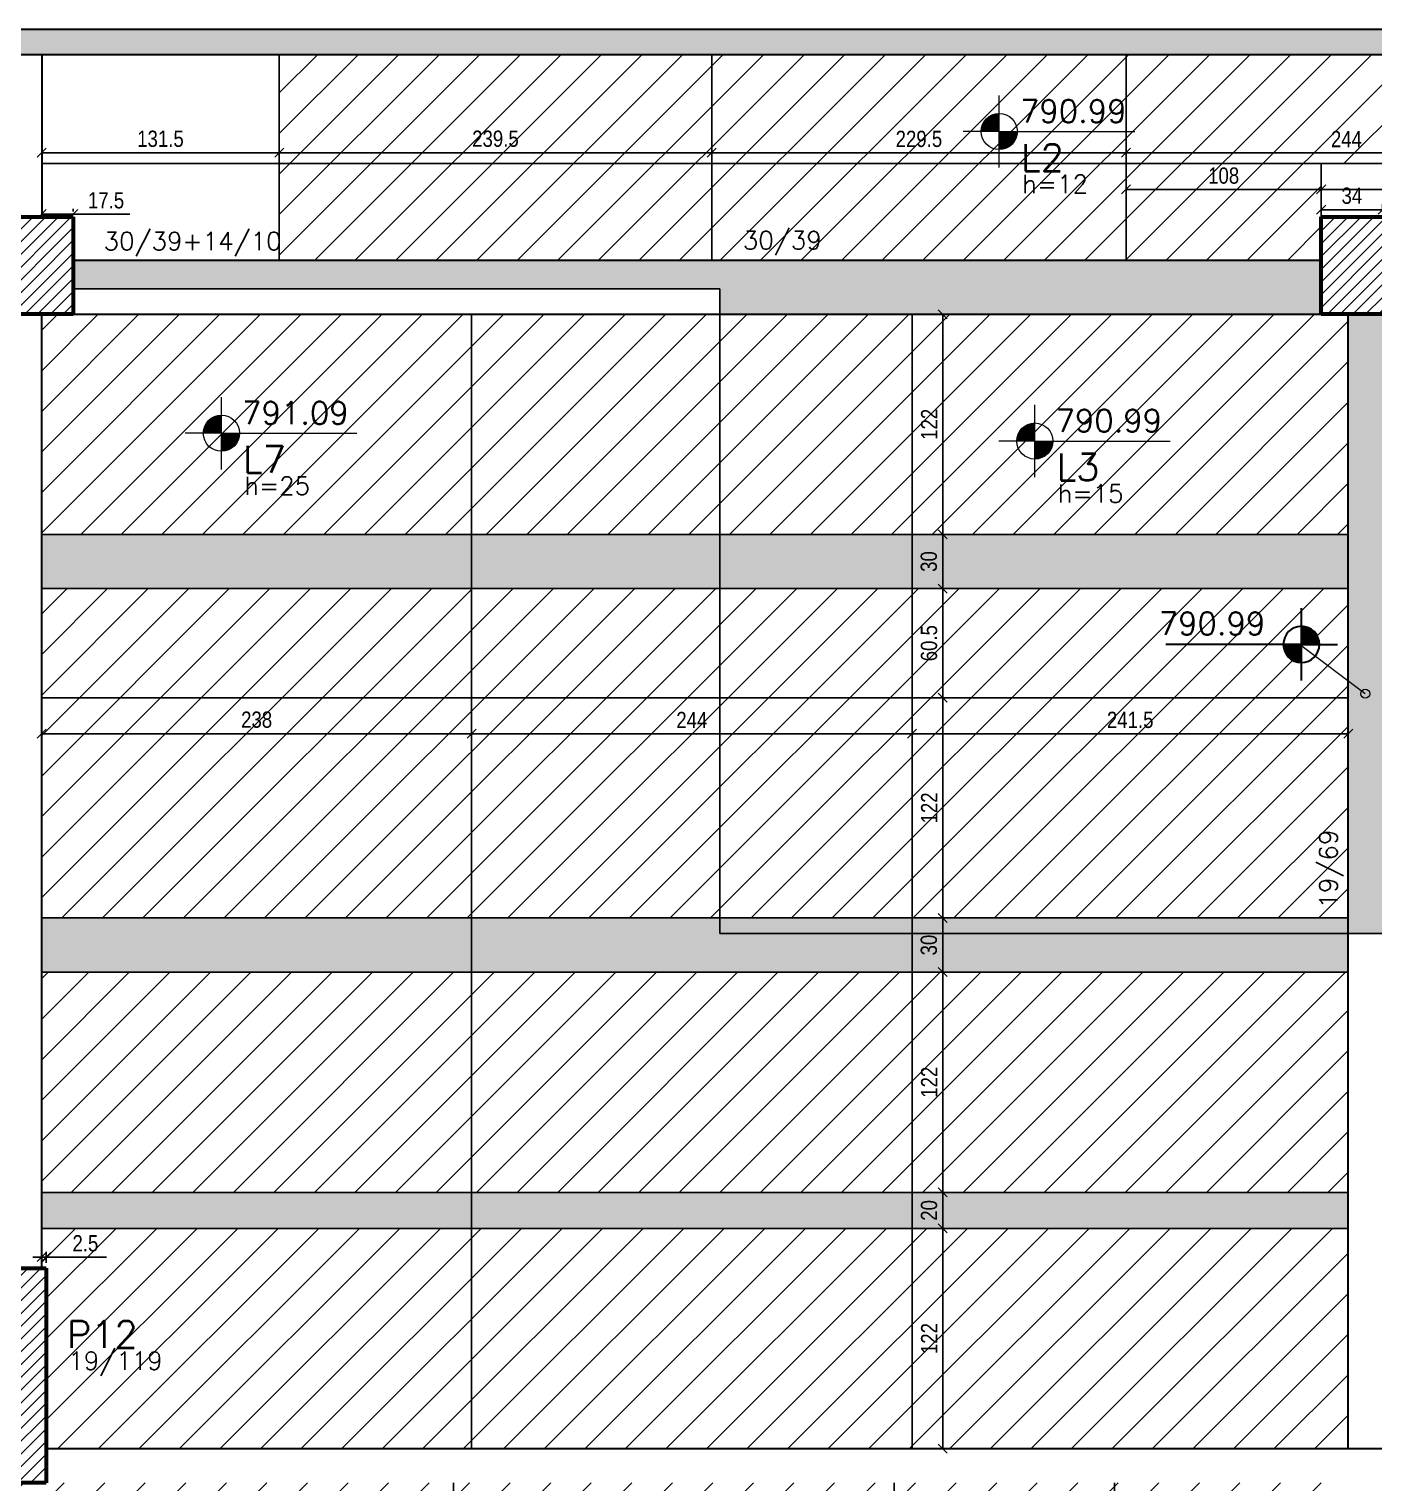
# Model space of a CAD drawing. Extents: x 8513 to 14085, y 7177 to 10799.
# Drawn here: x 11447 to 12192, y 9225 to 10031 of the extents above; entities that cross this region are included whole.
import ezdxf

# ---------------------------------------------------------------- set-up
doc = ezdxf.new("R2010")
doc.units = 0
for name, color, linetype in [('COTA', 241, 'Continuous'), ('Painéis', 200, 'Continuous'), ('Vázio', 240, 'Continuous')]:
    doc.layers.add(name, color=color, linetype=linetype)
for name, color, linetype, lineweight in [('EST-LAJE-TEXT', 7, 'Continuous', 9), ('EST-PILAR', 7, 'Continuous', 9), ('EST-PILAR-CUT', 7, 'Continuous', 60), ('EST-PILAR-TEXT', 7, 'Continuous', 9), ('EST-SIMB-Spot Elevations', 7, 'Continuous', 9), ('EST-VIGA', 7, 'Continuous', 30), ('EST-VIGA-TEXT', 7, 'Continuous', 9), ('Hachura', 253, 'Continuous', 9), ('REAPROVEITAMENTO', 7, 'Continuous', 9)]:
    doc.layers.add(name, color=color, linetype=linetype, lineweight=lineweight)
doc.styles.add('COTA TECNICA-50', font='techl___.ttf', dxfattribs={"height": 9})
doc.styles.add('RomanS_IV50', font='romans_IV50.ttf', dxfattribs={"height": 11.25})
doc.styles.add('RomanS_IV50_B', font='', dxfattribs={"height": 18.75})
doc.styles.add('RomanS_IV50_B_1', font='', dxfattribs={"height": 22.5})
doc.styles.get('RomanS_IV50_B').set_extended_font_data('RomanS_IV50', bold=True)
doc.styles.get('RomanS_IV50_B_1').set_extended_font_data('RomanS_IV50', bold=True)
doc.dimstyles.new('PAINEL', dxfattribs={"dimtxt": 9, "dimasz": 5, "dimexe": 3, "dimexo": 3, "dimgap": 3, "dimtad": 1, "dimdec": 1, "dimzin": 12, "dimdsep": 46, "dimtxsty": 'COTA TECNICA-50', "dimblk": 'OBLIQUE', "dimcen": 0, "dimclrd": 4, "dimclre": 4, "dimclrt": 1, "dimadec": 1, "dimazin": 3, "dimtfac": 1, "dimtdec": 1, "dimtmove": 0, "dimatfit": 3, "dimldrblk": 'OBLIQUE', "dimfxl": 1, "dimtolj": 1, "dimtzin": 12, "dimarcsym": 0})
pattern_1 = [(45, (9955.3147, 9146.5247), (-3.535534, 3.535534), [])]
pattern_2 = [(45, (-149.161, 3311.55), (-11.22532, 11.22532), [])]

# ---------------------------------------------------------------- blocks, each defined once
blk = doc.blocks.new('FA_Floor_TAG_SURVEY_R01 - NIV_TIT_H_TXT1__TXT2-2303193-6º PAVIMENTO')
at = {"layer": 'EST-LAJE-TEXT'}
h = blk.add_hatch(color=256, dxfattribs=at)
edge = h.paths.add_edge_path(flags=0)
edge.add_line((-0.28, 0.405), (-0.48, 0.405))
edge.add_arc((-0.28, 0.405), 0.2, 90, 180, ccw=False)
edge.add_line((-0.28, 0.605), (-0.28, 0.405))
h = blk.add_hatch(color=256, dxfattribs=at)
edge = h.paths.add_edge_path(flags=0)
edge.add_line((-0.28, 0.405), (-0.08, 0.405))
edge.add_arc((-0.28, 0.405), 0.2, -90, 0, ccw=False)
edge.add_line((-0.28, 0.205), (-0.28, 0.405))
for p, q in [((-0.28, 0.005), (-0.28, 0.805)), ((-0.28, 0.405), (-0.68, 0.405)), ((-0.28, 0.405), (1.22, 0.405))]:
    blk.add_line(p, q, dxfattribs=at)
blk.add_circle((-0.28, 0.405), 0.2, dxfattribs=at)
blk = doc.blocks.new('Spot Elevations - Nivel_Planta-2363176-6º PAVIMENTO')
at = {"layer": 'EST-SIMB-Spot Elevations'}
h = blk.add_hatch(color=256, dxfattribs=at)
edge = h.paths.add_edge_path(flags=0)
edge.add_line((0, 0), (-0.2, 0))
edge.add_arc((0, 0), 0.2, 90, 180, ccw=False)
edge.add_line((0, 0.2), (0, 0))
h = blk.add_hatch(color=256, dxfattribs=at)
edge = h.paths.add_edge_path(flags=0)
edge.add_line((0, 0), (0.2, 0))
edge.add_arc((0, 0), 0.2, 270, 360, ccw=False)
edge.add_line((0, -0.2), (0, 0))
at = {"layer": 'EST-SIMB-Spot Elevations', "lineweight": 30}
for p, q in [((0, -0.4), (0, 0.4)), ((0, 0), (-0.4, 0)), ((0, 0), (1.5, 0))]:
    blk.add_line(p, q, dxfattribs=at)
at = {"layer": 'EST-SIMB-Spot Elevations'}
for p, q in [((0, -0.2), (0, 0.2)), ((0, -0.15), (0, 0.15))]:
    blk.add_line(p, q, dxfattribs=at)
at = {"layer": 'EST-SIMB-Spot Elevations', "lineweight": 30}
blk.add_circle((0, 0), 0.2, dxfattribs=at)
blk = doc.blocks.new('_Oblique')
at = {"color": 0, "linetype": 'ByBlock', "lineweight": -2}
blk.add_line((-0.5, -0.5), (0.5, 0.5), dxfattribs=at)
blk = doc.blocks.new('*D245')
at = {"layer": 'COTA', "color": 4, "lineweight": -2, "transparency": 16777216}
for p, q in [((11454.31, 9347.02), (11454.31, 9353.15)), ((11456.81, 9347.02), (11456.81, 9353.15)), ((11454.31, 9350.15), (11449.31, 9350.15)), ((11454.31, 9350.15), (11456.81, 9350.15)), ((11456.81, 9350.15), (11490.17, 9350.15))]:
    blk.add_line(p, q, dxfattribs=at)
at = {"layer": 'Defpoints', "color": 0, "transparency": 16777216}
for p in [(11454.31, 9344.02), (11456.81, 9350.15), (11456.81, 9344.02)]:
    blk.add_point(p, dxfattribs=at)
at = {"layer": 'COTA', "color": 4, "lineweight": -2, "transparency": 16777216, "xscale": 5, "yscale": 5, "zscale": 5}
blk.add_blockref('_Oblique', (11454.31, 9350.15), dxfattribs=at)
at = {"layer": 'COTA', "color": 4, "lineweight": -2, "transparency": 16777216, "xscale": 5, "yscale": 5, "zscale": 5, "rotation": 180}
blk.add_blockref('_Oblique', (11456.81, 9350.15), dxfattribs=at)
at = {"layer": 'COTA', "color": 1, "transparency": 16777216, "insert": (11478.49, 9357.75), "char_height": 9, "attachment_point": 5, "style": 'COTA TECNICA-50'}
blk.add_mtext('\\A1;2.5', dxfattribs=at)
blk = doc.blocks.new('*D277')
at = {"layer": 'COTA', "color": 4, "lineweight": -2, "transparency": 16777216}
for p, q in [((11936.31, 9657.02), (11936.31, 9637.14)), ((12177.81, 9657.02), (12177.81, 9637.14)), ((12177.81, 9640.14), (11936.31, 9640.14))]:
    blk.add_line(p, q, dxfattribs=at)
at = {"layer": 'Defpoints', "color": 0, "transparency": 16777216}
for p in [(11936.31, 9660.02), (12177.81, 9660.02), (11936.31, 9640.14)]:
    blk.add_point(p, dxfattribs=at)
at = {"layer": 'COTA', "color": 4, "lineweight": -2, "transparency": 16777216, "xscale": 5, "yscale": 5, "zscale": 5, "rotation": 180}
blk.add_blockref('_Oblique', (11936.31, 9640.14), dxfattribs=at)
at = {"layer": 'COTA', "color": 4, "lineweight": -2, "transparency": 16777216, "xscale": 5, "yscale": 5, "zscale": 5}
blk.add_blockref('_Oblique', (12177.81, 9640.14), dxfattribs=at)
at = {"layer": 'COTA', "color": 1, "transparency": 16777216, "insert": (12057.06, 9647.74), "char_height": 9, "attachment_point": 5, "style": 'COTA TECNICA-50'}
blk.add_mtext('\\A1;241.5', dxfattribs=at)
blk = doc.blocks.new('*D278')
at = {"layer": 'COTA', "color": 4, "lineweight": -2, "transparency": 16777216}
for p, q in [((11692.31, 9657.02), (11692.31, 9637.14)), ((11936.31, 9657.02), (11936.31, 9637.14)), ((11936.31, 9640.14), (11692.31, 9640.14))]:
    blk.add_line(p, q, dxfattribs=at)
at = {"layer": 'Defpoints', "color": 0, "transparency": 16777216}
for p in [(11692.31, 9660.02), (11936.31, 9660.02), (11692.31, 9640.14)]:
    blk.add_point(p, dxfattribs=at)
at = {"layer": 'COTA', "color": 4, "lineweight": -2, "transparency": 16777216, "xscale": 5, "yscale": 5, "zscale": 5, "rotation": 180}
blk.add_blockref('_Oblique', (11692.31, 9640.14), dxfattribs=at)
at = {"layer": 'COTA', "color": 4, "lineweight": -2, "transparency": 16777216, "xscale": 5, "yscale": 5, "zscale": 5}
blk.add_blockref('_Oblique', (11936.31, 9640.14), dxfattribs=at)
at = {"layer": 'COTA', "color": 1, "transparency": 16777216, "insert": (11814.31, 9647.71), "char_height": 9, "attachment_point": 5, "style": 'COTA TECNICA-50'}
blk.add_mtext('\\A1;244', dxfattribs=at)
blk = doc.blocks.new('*D279')
at = {"layer": 'COTA', "color": 4, "lineweight": -2, "transparency": 16777216}
for p, q in [((11454.31, 9657.02), (11454.31, 9637.14)), ((11692.31, 9657.02), (11692.31, 9637.14)), ((11692.31, 9640.14), (11454.31, 9640.14))]:
    blk.add_line(p, q, dxfattribs=at)
at = {"layer": 'Defpoints', "color": 0, "transparency": 16777216}
for p in [(11454.31, 9660.02), (11692.31, 9660.02), (11454.31, 9640.14)]:
    blk.add_point(p, dxfattribs=at)
at = {"layer": 'COTA', "color": 4, "lineweight": -2, "transparency": 16777216, "xscale": 5, "yscale": 5, "zscale": 5, "rotation": 180}
blk.add_blockref('_Oblique', (11454.31, 9640.14), dxfattribs=at)
at = {"layer": 'COTA', "color": 4, "lineweight": -2, "transparency": 16777216, "xscale": 5, "yscale": 5, "zscale": 5}
blk.add_blockref('_Oblique', (11692.31, 9640.14), dxfattribs=at)
at = {"layer": 'COTA', "color": 1, "transparency": 16777216, "insert": (11573.31, 9647.86), "char_height": 9, "attachment_point": 5, "style": 'COTA TECNICA-50'}
blk.add_mtext('\\A1;238', dxfattribs=at)
blk = doc.blocks.new('*D246')
at = {"layer": 'COTA', "color": 4, "lineweight": -2, "transparency": 16777216}
for p, q in [((11939.31, 9366.02), (11956.28, 9366.02)), ((11953.28, 9244.02), (11953.28, 9366.02)), ((11939.31, 9244.02), (11956.28, 9244.02))]:
    blk.add_line(p, q, dxfattribs=at)
at = {"layer": 'Defpoints', "color": 0, "transparency": 16777216}
for p in [(11936.31, 9366.02), (11953.28, 9366.02), (11936.31, 9244.02)]:
    blk.add_point(p, dxfattribs=at)
at = {"layer": 'COTA', "color": 4, "lineweight": -2, "transparency": 16777216, "xscale": 5, "yscale": 5, "zscale": 5}
for p, rotation in [((11953.28, 9366.02), 90), ((11953.28, 9244.02), 270)]:
    blk.add_blockref('_Oblique', p, dxfattribs=dict(at, rotation=rotation))
at = {"layer": 'COTA', "color": 1, "transparency": 16777216, "insert": (11945.73, 9305.02), "char_height": 9, "attachment_point": 5, "rotation": 90, "style": 'COTA TECNICA-50'}
blk.add_mtext('\\A1;122', dxfattribs=at)
blk = doc.blocks.new('*D247')
at = {"layer": 'COTA', "color": 4, "lineweight": -2, "transparency": 16777216}
for p, q in [((11939.31, 9386.02), (11956.28, 9386.02)), ((11953.28, 9366.02), (11953.28, 9386.02)), ((11939.31, 9366.02), (11956.28, 9366.02))]:
    blk.add_line(p, q, dxfattribs=at)
at = {"layer": 'Defpoints', "color": 0, "transparency": 16777216}
for p in [(11936.31, 9386.02), (11953.28, 9386.02), (11936.31, 9366.02)]:
    blk.add_point(p, dxfattribs=at)
at = {"layer": 'COTA', "color": 4, "lineweight": -2, "transparency": 16777216, "xscale": 5, "yscale": 5, "zscale": 5}
for p, rotation in [((11953.28, 9386.02), 90), ((11953.28, 9366.02), 270)]:
    blk.add_blockref('_Oblique', p, dxfattribs=dict(at, rotation=rotation))
at = {"layer": 'COTA', "color": 1, "transparency": 16777216, "insert": (11945.69, 9376.02), "char_height": 9, "attachment_point": 5, "rotation": 90, "style": 'COTA TECNICA-50'}
blk.add_mtext('\\A1;20', dxfattribs=at)
blk = doc.blocks.new('*D248')
at = {"layer": 'COTA', "color": 4, "lineweight": -2, "transparency": 16777216}
for p, q in [((11939.31, 9508.02), (11956.28, 9508.02)), ((11953.28, 9386.02), (11953.28, 9508.02)), ((11939.31, 9386.02), (11956.28, 9386.02))]:
    blk.add_line(p, q, dxfattribs=at)
at = {"layer": 'Defpoints', "color": 0, "transparency": 16777216}
for p in [(11936.31, 9508.02), (11953.28, 9508.02), (11936.31, 9386.02)]:
    blk.add_point(p, dxfattribs=at)
at = {"layer": 'COTA', "color": 4, "lineweight": -2, "transparency": 16777216, "xscale": 5, "yscale": 5, "zscale": 5}
for p, rotation in [((11953.28, 9508.02), 90), ((11953.28, 9386.02), 270)]:
    blk.add_blockref('_Oblique', p, dxfattribs=dict(at, rotation=rotation))
at = {"layer": 'COTA', "color": 1, "transparency": 16777216, "insert": (11945.73, 9447.02), "char_height": 9, "attachment_point": 5, "rotation": 90, "style": 'COTA TECNICA-50'}
blk.add_mtext('\\A1;122', dxfattribs=at)
blk = doc.blocks.new('*D249')
at = {"layer": 'COTA', "color": 4, "lineweight": -2, "transparency": 16777216}
for p, q in [((11939.31, 9538.02), (11956.28, 9538.02)), ((11953.28, 9508.02), (11953.28, 9538.02)), ((11939.31, 9508.02), (11956.28, 9508.02))]:
    blk.add_line(p, q, dxfattribs=at)
at = {"layer": 'Defpoints', "color": 0, "transparency": 16777216}
for p in [(11936.31, 9538.02), (11953.28, 9538.02), (11936.31, 9508.02)]:
    blk.add_point(p, dxfattribs=at)
at = {"layer": 'COTA', "color": 4, "lineweight": -2, "transparency": 16777216, "xscale": 5, "yscale": 5, "zscale": 5}
for p, rotation in [((11953.28, 9538.02), 90), ((11953.28, 9508.02), 270)]:
    blk.add_blockref('_Oblique', p, dxfattribs=dict(at, rotation=rotation))
at = {"layer": 'COTA', "color": 1, "transparency": 16777216, "insert": (11945.59, 9523.02), "char_height": 9, "attachment_point": 5, "rotation": 90, "style": 'COTA TECNICA-50'}
blk.add_mtext('\\A1;30', dxfattribs=at)
blk = doc.blocks.new('*D250')
at = {"layer": 'COTA', "color": 4, "lineweight": -2, "transparency": 16777216}
for p, q in [((11941.28, 9660.02), (11956.28, 9660.02)), ((11953.28, 9538.02), (11953.28, 9660.02)), ((11939.31, 9538.02), (11956.28, 9538.02))]:
    blk.add_line(p, q, dxfattribs=at)
at = {"layer": 'Defpoints', "color": 0, "transparency": 16777216}
for p in [(11938.28, 9660.02), (11953.28, 9660.02), (11936.31, 9538.02)]:
    blk.add_point(p, dxfattribs=at)
at = {"layer": 'COTA', "color": 4, "lineweight": -2, "transparency": 16777216, "xscale": 5, "yscale": 5, "zscale": 5}
for p, rotation in [((11953.28, 9660.02), 90), ((11953.28, 9538.02), 270)]:
    blk.add_blockref('_Oblique', p, dxfattribs=dict(at, rotation=rotation))
at = {"layer": 'COTA', "color": 1, "transparency": 16777216, "insert": (11945.73, 9599.02), "char_height": 9, "attachment_point": 5, "rotation": 90, "style": 'COTA TECNICA-50'}
blk.add_mtext('\\A1;122', dxfattribs=at)
blk = doc.blocks.new('*D251')
at = {"layer": 'COTA', "color": 4, "lineweight": -2, "transparency": 16777216}
for p, q in [((11953.28, 9660.02), (11953.28, 9720.52)), ((11941.28, 9660.02), (11956.28, 9660.02))]:
    blk.add_line(p, q, dxfattribs=at)
at = {"layer": 'Defpoints', "color": 0, "transparency": 16777216}
for p in [(11953.28, 9720.52), (11953.28, 9720.52), (11938.28, 9660.02)]:
    blk.add_point(p, dxfattribs=at)
at = {"layer": 'COTA', "color": 4, "lineweight": -2, "transparency": 16777216, "xscale": 5, "yscale": 5, "zscale": 5}
for p, rotation in [((11953.28, 9720.52), 90), ((11953.28, 9660.02), 270)]:
    blk.add_blockref('_Oblique', p, dxfattribs=dict(at, rotation=rotation))
at = {"layer": 'COTA', "color": 1, "transparency": 16777216, "insert": (11945.68, 9690.27), "char_height": 9, "attachment_point": 5, "rotation": 90, "style": 'COTA TECNICA-50'}
blk.add_mtext('\\A1;60.5', dxfattribs=at)
blk = doc.blocks.new('*D252')
at = {"layer": 'COTA', "color": 4, "lineweight": -2, "transparency": 16777216}
blk.add_line((11953.28, 9720.52), (11953.28, 9750.52), dxfattribs=at)
at = {"layer": 'Defpoints', "color": 0, "transparency": 16777216}
for p in [(11953.28, 9750.52), (11953.28, 9750.52), (11953.28, 9720.52)]:
    blk.add_point(p, dxfattribs=at)
at = {"layer": 'COTA', "color": 4, "lineweight": -2, "transparency": 16777216, "xscale": 5, "yscale": 5, "zscale": 5}
for p, rotation in [((11953.28, 9750.52), 90), ((11953.28, 9720.52), 270)]:
    blk.add_blockref('_Oblique', p, dxfattribs=dict(at, rotation=rotation))
at = {"layer": 'COTA', "color": 1, "transparency": 16777216, "insert": (11945.59, 9735.52), "char_height": 9, "attachment_point": 5, "rotation": 90, "style": 'COTA TECNICA-50'}
blk.add_mtext('\\A1;30', dxfattribs=at)
blk = doc.blocks.new('*D253')
at = {"layer": 'COTA', "color": 4, "lineweight": -2, "transparency": 16777216}
blk.add_line((11953.28, 9750.52), (11953.28, 9872.52), dxfattribs=at)
at = {"layer": 'Defpoints', "color": 0, "transparency": 16777216}
for p in [(11953.28, 9872.52), (11953.28, 9872.52), (11953.28, 9750.52)]:
    blk.add_point(p, dxfattribs=at)
at = {"layer": 'COTA', "color": 4, "lineweight": -2, "transparency": 16777216, "xscale": 5, "yscale": 5, "zscale": 5}
for p, rotation in [((11953.28, 9872.52), 90), ((11953.28, 9750.52), 270)]:
    blk.add_blockref('_Oblique', p, dxfattribs=dict(at, rotation=rotation))
at = {"layer": 'COTA', "color": 1, "transparency": 16777216, "insert": (11945.73, 9811.52), "char_height": 9, "attachment_point": 5, "rotation": 90, "style": 'COTA TECNICA-50'}
blk.add_mtext('\\A1;122', dxfattribs=at)
blk = doc.blocks.new('*D441')
at = {"layer": 'COTA', "color": 4, "lineweight": -2, "transparency": 16777216}
for p, q in [((11454.31, 9927.98), (11471.81, 9927.98)), ((11471.81, 9929.52), (11471.81, 9930.98)), ((11471.81, 9927.98), (11503.05, 9927.98))]:
    blk.add_line(p, q, dxfattribs=at)
at = {"layer": 'Defpoints', "color": 0, "transparency": 16777216}
for p in [(11454.31, 9927.98), (11471.81, 9927.98), (11471.81, 9926.52)]:
    blk.add_point(p, dxfattribs=at)
at = {"layer": 'COTA', "color": 4, "lineweight": -2, "transparency": 16777216, "xscale": 5, "yscale": 5, "zscale": 5, "rotation": 180}
blk.add_blockref('_Oblique', (11454.31, 9927.98), dxfattribs=at)
at = {"layer": 'COTA', "color": 4, "lineweight": -2, "transparency": 16777216, "xscale": 5, "yscale": 5, "zscale": 5}
blk.add_blockref('_Oblique', (11471.81, 9927.98), dxfattribs=at)
at = {"layer": 'COTA', "color": 1, "transparency": 16777216, "insert": (11489.93, 9935.58), "char_height": 9, "attachment_point": 5, "style": 'COTA TECNICA-50'}
blk.add_mtext('\\A1;17.5', dxfattribs=at)
blk = doc.blocks.new('*D442')
at = {"layer": 'COTA', "color": 4, "lineweight": -2, "transparency": 16777216}
for p, q in [((11454.31, 9959.02), (11454.31, 9965)), ((11585.81, 9959.02), (11585.81, 9965)), ((11454.31, 9962), (11585.81, 9962))]:
    blk.add_line(p, q, dxfattribs=at)
at = {"layer": 'Defpoints', "color": 0, "transparency": 16777216}
for p in [(11454.31, 9956.02), (11585.81, 9962), (11585.81, 9956.02)]:
    blk.add_point(p, dxfattribs=at)
at = {"layer": 'COTA', "color": 4, "lineweight": -2, "transparency": 16777216, "xscale": 5, "yscale": 5, "zscale": 5, "rotation": 180}
blk.add_blockref('_Oblique', (11454.31, 9962), dxfattribs=at)
at = {"layer": 'COTA', "color": 4, "lineweight": -2, "transparency": 16777216, "xscale": 5, "yscale": 5, "zscale": 5}
blk.add_blockref('_Oblique', (11585.81, 9962), dxfattribs=at)
at = {"layer": 'COTA', "color": 1, "transparency": 16777216, "insert": (11520.06, 9969.7), "char_height": 9, "attachment_point": 5, "style": 'COTA TECNICA-50'}
blk.add_mtext('\\A1;131.5', dxfattribs=at)
blk = doc.blocks.new('*D443')
at = {"layer": 'COTA', "color": 4, "lineweight": -2, "transparency": 16777216}
for p, q in [((11585.81, 9959.02), (11585.81, 9965)), ((11825.31, 9959.02), (11825.31, 9965)), ((11585.81, 9962), (11825.31, 9962))]:
    blk.add_line(p, q, dxfattribs=at)
at = {"layer": 'Defpoints', "color": 0, "transparency": 16777216}
for p in [(11585.81, 9956.02), (11825.31, 9962), (11825.31, 9956.02)]:
    blk.add_point(p, dxfattribs=at)
at = {"layer": 'COTA', "color": 4, "lineweight": -2, "transparency": 16777216, "xscale": 5, "yscale": 5, "zscale": 5, "rotation": 180}
blk.add_blockref('_Oblique', (11585.81, 9962), dxfattribs=at)
at = {"layer": 'COTA', "color": 4, "lineweight": -2, "transparency": 16777216, "xscale": 5, "yscale": 5, "zscale": 5}
blk.add_blockref('_Oblique', (11825.31, 9962), dxfattribs=at)
at = {"layer": 'COTA', "color": 1, "transparency": 16777216, "insert": (11705.56, 9969.72), "char_height": 9, "attachment_point": 5, "style": 'COTA TECNICA-50'}
blk.add_mtext('\\A1;239.5', dxfattribs=at)
blk = doc.blocks.new('*D444')
at = {"layer": 'COTA', "color": 4, "lineweight": -2, "transparency": 16777216}
for p, q in [((11825.31, 9959.02), (11825.31, 9965)), ((12054.81, 9959.02), (12054.81, 9965)), ((11825.31, 9962), (12054.81, 9962))]:
    blk.add_line(p, q, dxfattribs=at)
at = {"layer": 'Defpoints', "color": 0, "transparency": 16777216}
for p in [(11825.31, 9956.02), (12054.81, 9962), (12054.81, 9956.02)]:
    blk.add_point(p, dxfattribs=at)
at = {"layer": 'COTA', "color": 4, "lineweight": -2, "transparency": 16777216, "xscale": 5, "yscale": 5, "zscale": 5, "rotation": 180}
blk.add_blockref('_Oblique', (11825.31, 9962), dxfattribs=at)
at = {"layer": 'COTA', "color": 4, "lineweight": -2, "transparency": 16777216, "xscale": 5, "yscale": 5, "zscale": 5}
blk.add_blockref('_Oblique', (12054.81, 9962), dxfattribs=at)
at = {"layer": 'COTA', "color": 1, "transparency": 16777216, "insert": (11940.06, 9969.63), "char_height": 9, "attachment_point": 5, "style": 'COTA TECNICA-50'}
blk.add_mtext('\\A1;229.5', dxfattribs=at)
blk = doc.blocks.new('*D446')
at = {"layer": 'COTA', "color": 4, "lineweight": -2, "transparency": 16777216}
for p, q in [((12054.81, 9959.02), (12054.81, 9965)), ((12298.81, 9959.02), (12298.81, 9965)), ((12298.81, 9962), (12054.81, 9962))]:
    blk.add_line(p, q, dxfattribs=at)
at = {"layer": 'Defpoints', "color": 0, "transparency": 16777216}
for p in [(12054.81, 9962), (12054.81, 9956.02), (12298.81, 9956.02)]:
    blk.add_point(p, dxfattribs=at)
at = {"layer": 'COTA', "color": 4, "lineweight": -2, "transparency": 16777216, "xscale": 5, "yscale": 5, "zscale": 5, "rotation": 180}
blk.add_blockref('_Oblique', (12054.81, 9962), dxfattribs=at)
at = {"layer": 'COTA', "color": 4, "lineweight": -2, "transparency": 16777216, "xscale": 5, "yscale": 5, "zscale": 5}
blk.add_blockref('_Oblique', (12298.81, 9962), dxfattribs=at)
at = {"layer": 'COTA', "color": 1, "transparency": 16777216, "insert": (12176.81, 9969.57), "char_height": 9, "attachment_point": 5, "style": 'COTA TECNICA-50'}
blk.add_mtext('\\A1;244', dxfattribs=at)
blk = doc.blocks.new('*D448')
at = {"layer": 'COTA', "color": 4, "lineweight": -2, "transparency": 16777216}
for p, q in [((12162.81, 9929.52), (12162.81, 9933.44)), ((12196.81, 9929.52), (12196.81, 9933.44)), ((12196.81, 9930.44), (12162.81, 9930.44))]:
    blk.add_line(p, q, dxfattribs=at)
at = {"layer": 'Defpoints', "color": 0, "transparency": 16777216}
for p in [(12162.81, 9930.44), (12162.81, 9926.52), (12196.81, 9926.52)]:
    blk.add_point(p, dxfattribs=at)
at = {"layer": 'COTA', "color": 4, "lineweight": -2, "transparency": 16777216, "xscale": 5, "yscale": 5, "zscale": 5, "rotation": 180}
blk.add_blockref('_Oblique', (12162.81, 9930.44), dxfattribs=at)
at = {"layer": 'COTA', "color": 4, "lineweight": -2, "transparency": 16777216, "xscale": 5, "yscale": 5, "zscale": 5}
blk.add_blockref('_Oblique', (12196.81, 9930.44), dxfattribs=at)
at = {"layer": 'COTA', "color": 1, "transparency": 16777216, "insert": (12179.81, 9938.14), "char_height": 9, "attachment_point": 5, "style": 'COTA TECNICA-50'}
blk.add_mtext('\\A1;34', dxfattribs=at)
blk = doc.blocks.new('*D450')
at = {"layer": 'COTA', "color": 4, "lineweight": -2, "transparency": 16777216}
for p, q in [((12054.81, 9953.02), (12054.81, 9938.69)), ((12162.81, 9953.02), (12162.81, 9938.69)), ((12054.81, 9941.69), (12162.81, 9941.69))]:
    blk.add_line(p, q, dxfattribs=at)
at = {"layer": 'Defpoints', "color": 0, "transparency": 16777216}
for p in [(12054.81, 9956.02), (12162.81, 9956.02), (12162.81, 9941.69)]:
    blk.add_point(p, dxfattribs=at)
at = {"layer": 'COTA', "color": 4, "lineweight": -2, "transparency": 16777216, "xscale": 5, "yscale": 5, "zscale": 5, "rotation": 180}
blk.add_blockref('_Oblique', (12054.81, 9941.69), dxfattribs=at)
at = {"layer": 'COTA', "color": 4, "lineweight": -2, "transparency": 16777216, "xscale": 5, "yscale": 5, "zscale": 5}
blk.add_blockref('_Oblique', (12162.81, 9941.69), dxfattribs=at)
at = {"layer": 'COTA', "color": 1, "transparency": 16777216, "insert": (12108.81, 9949.3), "char_height": 9, "attachment_point": 5, "style": 'COTA TECNICA-50'}
blk.add_mtext('\\A1;108', dxfattribs=at)
blk = doc.blocks.new('*D451')
at = {"layer": 'COTA', "color": 4, "lineweight": -2, "transparency": 16777216}
for p, q in [((12162.81, 9953.02), (12162.81, 9938.69)), ((12162.81, 9941.69), (12298.81, 9941.69))]:
    blk.add_line(p, q, dxfattribs=at)
at = {"layer": 'Defpoints', "color": 0, "transparency": 16777216}
for p in [(12162.81, 9956.02), (12298.81, 9941.69), (12298.81, 9941.69)]:
    blk.add_point(p, dxfattribs=at)
at = {"layer": 'COTA', "color": 4, "lineweight": -2, "transparency": 16777216, "xscale": 5, "yscale": 5, "zscale": 5, "rotation": 180}
blk.add_blockref('_Oblique', (12162.81, 9941.69), dxfattribs=at)
at = {"layer": 'COTA', "color": 4, "lineweight": -2, "transparency": 16777216, "xscale": 5, "yscale": 5, "zscale": 5}
blk.add_blockref('_Oblique', (12298.81, 9941.69), dxfattribs=at)
at = {"layer": 'COTA', "color": 1, "transparency": 16777216, "insert": (12230.81, 9949.39), "char_height": 9, "attachment_point": 5, "style": 'COTA TECNICA-50'}
blk.add_mtext('\\A1;136', dxfattribs=at)

msp = doc.modelspace()

# ---------------------------------------------------------------- hatches: boundary and pattern name
at = {"layer": 'EST-PILAR'}
h = msp.add_hatch(dxfattribs=at)
h.set_pattern_fill('FP_1', color=5, style=0, pattern_type=2)
h.set_pattern_definition(pattern_1)
h.paths.add_polyline_path([(11471.81, 9872.52), (11471.81, 9926.52), (11422.81, 9926.52), (11422.81, 9872.52), (11446.78, 9872.52)], flags=0)
h = msp.add_hatch(dxfattribs=at)
h.set_pattern_fill('FP_1', color=5, style=0, pattern_type=2)
h.set_pattern_definition(pattern_1)
h.paths.add_polyline_path([(12196.81, 9872.52), (12196.81, 9926.52), (12162.81, 9926.52), (12162.81, 9872.52)], flags=0)
h = msp.add_hatch(dxfattribs=at)
h.set_pattern_fill('FP_1', color=5, style=0, pattern_type=2)
h.set_pattern_definition(pattern_1)
h.paths.add_polyline_path([(11437.81, 9225.02), (11456.81, 9225.02), (11456.81, 9344.02), (11437.81, 9344.02)], flags=0)
at = {"layer": 'EST-VIGA', "true_color": 0xe1e1e1}
for points in [[(9969.31, 10016.52), (12542.81, 10016.52), (12542.81, 10030.52), (9955.31, 10030.52), (9955.31, 10016.52)], [(11471.81, 9886.52), (11829.81, 9886.52), (11829.81, 9902.52), (11471.81, 9902.52)], [(11860.41, 9872.52), (12162.81, 9872.52), (12162.81, 9902.52), (11829.81, 9902.52), (11829.81, 9872.52)], [(12177.81, 9529.52), (12196.81, 9529.52), (12196.81, 9872.52), (12177.81, 9872.52), (12177.81, 9630.85)]]:
    msp.add_hatch(color=254, dxfattribs=at).paths.add_polyline_path(points, flags=0)
at = {"layer": 'Hachura'}
h = msp.add_hatch(color=256, dxfattribs=at)
h.dxf.hatch_style = 1
h.paths.add_polyline_path([(11936.31, 9720.52), (11936.31, 9750.52), (12177.81, 9750.52), (12177.81, 9720.52)])
h.paths.add_polyline_path([(11692.31, 9720.52), (11692.31, 9750.52), (11936.31, 9750.52), (11936.31, 9720.52)])
h.paths.add_polyline_path([(11692.31, 9750.52), (11692.31, 9720.52), (11454.31, 9720.52), (11454.31, 9750.52)])
h.paths.add_polyline_path([(11692.31, 9538.02), (11692.31, 9508.02), (11454.31, 9508.02), (11454.31, 9538.02)])
h.paths.add_polyline_path([(11936.31, 9538.02), (11936.31, 9508.02), (11692.31, 9508.02), (11692.31, 9538.02)])
h.paths.add_polyline_path([(11936.31, 9508.02), (11936.31, 9538.02), (12177.81, 9538.02), (12177.81, 9508.02)])
h.paths.add_polyline_path([(11936.31, 9366.02), (11936.31, 9386.02), (12177.81, 9386.02), (12177.81, 9366.02)])
h.paths.add_polyline_path([(11692.31, 9366.02), (11692.31, 9386.02), (11936.31, 9386.02), (11936.31, 9366.02)])
h.paths.add_polyline_path([(11454.31, 9366.02), (11454.31, 9386.02), (11692.31, 9386.02), (11692.31, 9366.02)])
at = {"layer": 'REAPROVEITAMENTO'}
h = msp.add_hatch(dxfattribs=at)
h.set_pattern_fill('ANSI31', color=251, scale=5, style=0)
h.set_pattern_definition(pattern_2)
h.paths.add_polyline_path([(12542.81, 10016.52), (12542.81, 9956.02), (12298.81, 9956.02), (12298.81, 10016.52)])
h.paths.add_polyline_path([(12298.81, 10016.52), (12298.81, 9956.02), (12054.81, 9956.02), (12054.81, 10016.52)])
h.paths.add_polyline_path([(12162.81, 9926.52), (12162.81, 9902.52), (12054.81, 9902.52), (12054.81, 9956.02), (12162.81, 9956.02)])
h.paths.add_polyline_path([(12054.81, 9956.02), (12054.81, 9902.52), (11829.81, 9902.52), (11825.31, 9902.52), (11825.31, 9956.02)])
h.paths.add_polyline_path([(11825.31, 9956.02), (11825.31, 10016.52), (12054.81, 10016.52), (12054.81, 9956.02)])
h.paths.add_polyline_path([(11585.81, 9956.02), (11585.81, 10016.52), (11825.31, 10016.52), (11825.31, 9956.02)])
h.paths.add_polyline_path([(11825.31, 9956.02), (11825.31, 9902.52), (11585.81, 9902.52), (11585.81, 9956.02)])
h = msp.add_hatch(dxfattribs=at)
h.set_pattern_fill('ANSI31', color=251, scale=5, style=0)
h.set_pattern_definition(pattern_2)
h.paths.add_polyline_path([(11471.81, 9872.52), (11454.31, 9872.52), (11454.31, 9750.52), (11692.31, 9750.52), (11692.31, 9872.52)])
h.paths.add_polyline_path([(11692.31, 9872.52), (11692.31, 9750.52), (11829.81, 9750.52), (11829.81, 9872.52)])
h.paths.add_polyline_path([(11829.81, 9750.52), (11936.31, 9750.52), (11936.31, 9872.52), (11829.81, 9872.52)])
h.paths.add_polyline_path([(12177.81, 9750.52), (12177.81, 9872.52), (12162.81, 9872.52), (11936.31, 9872.52), (11936.31, 9750.52)])
h.paths.add_polyline_path([(11936.31, 9720.52), (11936.31, 9660.02), (12177.81, 9660.02), (12177.81, 9669.34), (12159.44, 9683.12, -0.69659), (12141.84, 9689.62, -1), (12161.84, 9689.62, -0.178836), (12159.44, 9683.12), (12177.81, 9669.34), (12177.81, 9720.52)])
h.paths.add_polyline_path([(11936.31, 9660.02), (11936.31, 9720.52), (11829.81, 9720.52), (11829.81, 9660.02)])
h.paths.add_polyline_path([(11829.81, 9660.02), (11829.81, 9720.52), (11692.31, 9720.52), (11692.31, 9660.02)])
h.paths.add_polyline_path([(11454.31, 9720.52), (11454.31, 9660.02), (11692.31, 9660.02), (11692.31, 9720.52)])
h.paths.add_polyline_path([(11454.31, 9660.02), (11454.31, 9538.02), (11692.31, 9538.02), (11692.31, 9660.02)])
h.paths.add_polyline_path([(11829.81, 9538.02), (11829.81, 9660.02), (11692.31, 9660.02), (11692.31, 9538.02)])
h.paths.add_polyline_path([(11936.31, 9660.02), (11829.81, 9660.02), (11829.81, 9538.02), (11936.31, 9538.02)])
h.paths.add_polyline_path([(12177.81, 9538.02), (12177.81, 9660.02), (11936.31, 9660.02), (11936.31, 9538.02)])
h.paths.add_polyline_path([(12177.81, 9386.02), (12177.81, 9508.02), (11936.31, 9508.02), (11936.31, 9386.02)])
h.paths.add_polyline_path([(11936.31, 9386.02), (11936.31, 9508.02), (11692.31, 9508.02), (11692.31, 9386.02)])
h.paths.add_polyline_path([(11454.31, 9508.02), (11454.31, 9386.02), (11692.31, 9386.02), (11692.31, 9508.02)])
h.paths.add_polyline_path([(11454.31, 9366.02), (11454.31, 9344.02), (11456.81, 9344.02), (11456.81, 9244.02), (11692.31, 9244.02), (11692.31, 9366.02)])
h.paths.add_polyline_path([(11692.31, 9366.02), (11692.31, 9244.02), (11936.31, 9244.02), (11936.31, 9366.02)])
h.paths.add_polyline_path([(11936.31, 9366.02), (11936.31, 9244.02), (12177.81, 9244.02), (12177.81, 9366.02)])
h = msp.add_hatch(dxfattribs=at)
h.set_pattern_fill('ANSI31', color=251, scale=5, style=0)
h.set_pattern_definition(pattern_2)
h.paths.add_polyline_path([(9974.31, 9225.02), (9974.31, 9124.02), (10218.31, 9124.02), (10218.31, 9225.02)])
h.paths.add_polyline_path([(10462.31, 9124.02), (10462.31, 9225.02), (10218.31, 9225.02), (10218.31, 9124.02)])
h.paths.add_polyline_path([(10706.31, 9124.02), (10706.31, 9225.02), (10697.81, 9225.02), (10462.31, 9225.02), (10462.31, 9124.02)])
h.paths.add_polyline_path([(10706.31, 9124.02), (10950.31, 9124.02), (10950.31, 9225.02), (10716.81, 9225.02), (10706.31, 9225.02)])
h.paths.add_polyline_path([(11194.31, 9124.02), (11194.31, 9225.02), (10950.31, 9225.02), (10950.31, 9124.02)])
h.paths.add_polyline_path([(11438.31, 9124.02), (11438.31, 9225.02), (11437.81, 9225.02), (11194.31, 9225.02), (11194.31, 9124.02)])
h.paths.add_polyline_path([(11682.31, 9124.02), (11682.31, 9225.02), (11456.81, 9225.02), (11438.31, 9225.02), (11438.31, 9124.02)])
h.paths.add_polyline_path([(11926.31, 9124.02), (11926.31, 9225.02), (11682.31, 9225.02), (11682.31, 9124.02)])
h.paths.add_polyline_path([(12048.31, 9124.02), (12048.31, 9225.02), (11926.31, 9225.02), (11926.31, 9124.02)])
h.paths.add_polyline_path([(12048.31, 9124.02), (12177.81, 9124.02), (12177.81, 9225.02), (12048.31, 9225.02)])
h.paths.add_polyline_path([(12048.31, 9124.02), (12048.31, 9067.02), (12135.31, 9067.02), (12177.81, 9067.02), (12177.81, 9124.02)])
h.paths.add_polyline_path([(12048.31, 9067.02), (12048.31, 9124.02), (11926.31, 9124.02), (11926.31, 9067.02)])
h.paths.add_polyline_path([(11926.31, 9067.02), (11926.31, 9124.02), (11682.31, 9124.02), (11682.31, 9067.02)])
h.paths.add_polyline_path([(11682.31, 9067.02), (11682.31, 9124.02), (11438.31, 9124.02), (11438.31, 9067.02), (11501.81, 9067.02)])
h.paths.add_polyline_path([(11392.81, 9067.02), (11438.31, 9067.02), (11438.31, 9124.02), (11194.31, 9124.02), (11194.31, 9067.02)])
h.paths.add_polyline_path([(11194.31, 9067.02), (11194.31, 9124.02), (10950.31, 9124.02), (10950.31, 9067.02)])
h.paths.add_polyline_path([(10950.31, 9067.02), (10950.31, 9124.02), (10706.31, 9124.02), (10706.31, 9067.02), (10716.81, 9067.02)])
h.paths.add_polyline_path([(10697.81, 9067.02), (10706.31, 9067.02), (10706.31, 9124.02), (10462.31, 9124.02), (10462.31, 9067.02)])
h.paths.add_polyline_path([(10462.31, 9067.02), (10462.31, 9124.02), (10218.31, 9124.02), (10218.31, 9067.02)])
h.paths.add_polyline_path([(9974.31, 9124.02), (9974.31, 9067.02), (10218.31, 9067.02), (10218.31, 9124.02)])

# ---------------------------------------------------------------- linework, layer by layer
at = {"layer": 'EST-PILAR-CUT', "color": 5, "lineweight": 60}
for p, q in [((11422.81, 9926.52), (11471.81, 9926.52)), ((11471.81, 9926.52), (11471.81, 9872.52)), ((12162.81, 9872.52), (12162.81, 9926.52)), ((12162.81, 9926.52), (12196.81, 9926.52)), ((11471.81, 9872.52), (11422.81, 9872.52)), ((12196.81, 9872.52), (12162.81, 9872.52)), ((11437.81, 9344.02), (11456.81, 9344.02)), ((11456.81, 9344.02), (11456.81, 9225.02)), ((11456.81, 9225.02), (11437.81, 9225.02))]:
    msp.add_line(p, q, dxfattribs=at)
at = {"layer": 'EST-SIMB-Spot Elevations'}
for p, q in [((12150.77, 9689.62), (12151.84, 9689.62)), ((12187.21, 9662.29), (12150.77, 9689.62))]:
    msp.add_line(p, q, dxfattribs=at)
msp.add_circle((12187.21, 9662.29), 2.5, dxfattribs=at)
at = {"layer": 'EST-VIGA', "color": 3, "lineweight": 30}
for p, q in [((9955.31, 10030.52), (12542.81, 10030.52)), ((9969.31, 10016.52), (12542.81, 10016.52)), ((11454.31, 10016.52), (11454.31, 9926.52)), ((11471.81, 9902.52), (11829.81, 9902.52)), ((11829.81, 9902.52), (12162.81, 9902.52)), ((11454.31, 9344.02), (11454.31, 9872.52)), ((11471.81, 9872.52), (11829.81, 9872.52)), ((11829.81, 9872.52), (12162.81, 9872.52)), ((12177.81, 9529.52), (12177.81, 9872.52)), ((12177.81, 9244.02), (12177.81, 9529.52)), ((11456.81, 9244.02), (12377.81, 9244.02))]:
    msp.add_line(p, q, dxfattribs=at)
at = {"layer": 'Painéis', "ltscale": 70}
for p, q in [((11585.81, 10016.52), (11585.81, 9902.52)), ((11825.31, 10016.52), (11825.31, 9902.52)), ((12054.81, 10016.52), (12054.81, 9902.52)), ((11454.31, 9956.02), (12542.81, 9956.02)), ((12162.81, 9926.52), (12162.81, 9956.02)), ((11692.31, 9244.02), (11692.31, 9872.52)), ((11936.31, 9244.02), (11936.31, 9872.52)), ((12177.81, 9750.52), (11454.31, 9750.52)), ((12177.81, 9720.52), (11454.31, 9720.52)), ((12177.81, 9660.02), (11454.31, 9660.02)), ((12177.81, 9538.02), (11454.31, 9538.02)), ((12177.81, 9508.02), (11454.31, 9508.02)), ((12177.81, 9386.02), (11454.31, 9386.02)), ((12177.81, 9366.02), (11454.31, 9366.02)), ((11682.31, 9225.02), (11682.31, 9067.02)), ((11926.31, 9225.02), (11926.31, 9067.02)), ((12048.31, 9225.02), (12048.31, 9067.02))]:
    msp.add_line(p, q, dxfattribs=at)
at = {"layer": 'Vázio'}
for p, q in [((11471.81, 9886.52), (11829.81, 9886.52)), ((11829.81, 9872.52), (11829.81, 9886.52)), ((11829.81, 9872.52), (11829.81, 9529.52)), ((11829.81, 9529.52), (12177.81, 9529.52)), ((12177.81, 9529.52), (12196.81, 9529.52))]:
    msp.add_line(p, q, dxfattribs=at)

# ---------------------------------------------------------------- block references
at = {"layer": 'EST-LAJE-TEXT', "xscale": 49.99999999999998, "yscale": 49.99999999999998, "zscale": 49.99999999999998}
for p in [(11998.56, 9953.52), (11567.79, 9786.34), (12018.28, 9782.03)]:
    msp.add_blockref('FA_Floor_TAG_SURVEY_R01 - NIV_TIT_H_TXT1__TXT2-2303193-6º PAVIMENTO', p, dxfattribs=at)
at = {"layer": 'EST-SIMB-Spot Elevations', "extrusion": (0, 0, -1), "xscale": 49.99999999999998, "yscale": 49.99999999999998, "zscale": 49.99999999999998}
msp.add_blockref('Spot Elevations - Nivel_Planta-2363176-6º PAVIMENTO', (-12151.84, 9689.62), dxfattribs=at)

# ---------------------------------------------------------------- texts
at = {"layer": 'EST-LAJE-TEXT', "lineweight": 50, "attachment_point": 1}
for s, insert, char_height, width, style in [('790.99', (11996.09, 9991.28), 12.5, 84.1772, 'RomanS_IV50_B_1'), ('L2', (11996.51, 9966.83), 15, 32.4683, 'RomanS_IV50_B'), ('791.09', (11565.31, 9824.1), 12.5, 84.1772, 'RomanS_IV50_B_1'), ('790.99', (12015.8, 9819.79), 12.5, 84.1772, 'RomanS_IV50_B_1'), ('L7', (11565.73, 9799.65), 15, 32.4683, 'RomanS_IV50_B'), ('L3', (12016.22, 9795.34), 15, 32.4683, 'RomanS_IV50_B')]:
    msp.add_mtext(s, dxfattribs=dict(at, insert=insert, char_height=char_height, width=width, style=style))
at = {"layer": 'EST-LAJE-TEXT', "lineweight": 30, "char_height": 10, "width": 48.9029, "attachment_point": 1, "style": 'RomanS_IV50'}
for s, insert in [('h=12', (11997.26, 9949.7)), ('h=25', (11566.49, 9782.52)), ('h=15', (12016.98, 9778.21))]:
    msp.add_mtext(s, dxfattribs=dict(at, insert=insert))
at = {"layer": 'EST-PILAR-TEXT', "lineweight": 50, "insert": (11468.26, 9314.83), "char_height": 15, "width": 54.9156, "attachment_point": 1, "style": 'RomanS_IV50_B'}
msp.add_mtext('P12', dxfattribs=at)
msp.add_mtext('P12', dxfattribs=at)
at = {"layer": 'EST-PILAR-TEXT', "lineweight": 30, "insert": (11469.01, 9297.7), "char_height": 10, "width": 70.5485, "attachment_point": 1, "style": 'RomanS_IV50'}
msp.add_mtext('19/119', dxfattribs=at)
msp.add_mtext('19/119', dxfattribs=at)
at = {"layer": 'EST-SIMB-Spot Elevations', "insert": (12072.9, 9707.45), "char_height": 12.5, "width": 81.4593, "attachment_point": 1, "line_spacing_factor": 0.982397, "style": 'RomanS_IV50_B_1'}
msp.add_mtext('790.99', dxfattribs=at)
at = {"layer": 'EST-VIGA-TEXT', "lineweight": 30, "char_height": 10, "attachment_point": 1, "style": 'RomanS_IV50'}
for s, insert, width in [('30/39+14/10', (11488.56, 9918.02), 132.6793), ('30/39', (11842.56, 9918.53), 58.924)]:
    msp.add_mtext(s, dxfattribs=dict(at, insert=insert, width=width))
at = {"layer": 'EST-VIGA-TEXT', "lineweight": 30, "insert": (12161.81, 9543.3), "char_height": 10, "width": 58.924, "attachment_point": 1, "rotation": 90, "style": 'RomanS_IV50'}
msp.add_mtext('19/69', dxfattribs=at)

# ---------------------------------------------------------------- dimensions: what is measured, and where the dimension line sits
at = {"layer": 'COTA'}
for base, p1, p2, picture, middle in [((11585.81, 9962), (11454.31, 9956.02), (11585.81, 9956.02), '*D442', (11520.06, 9969.7)), ((12162.81, 9941.69), (12054.81, 9956.02), (12162.81, 9956.02), '*D450', (12108.81, 9949.3)), ((11471.81, 9927.98), (11454.31, 9927.98), (11471.81, 9926.52), '*D441', (11489.93, 9935.58)), ((12162.81, 9930.44), (12196.81, 9926.52), (12162.81, 9926.52), '*D448', (12179.81, 9938.14))]:
    dim = msp.add_linear_dim(base=base, p1=p1, p2=p2, dimstyle='PAINEL', dxfattribs=at)
    dim.commit()
    dim.dimension.update_dxf_attribs({"geometry": picture, "text_midpoint": middle})
for base, p1, p2, picture, middle in [((11825.31, 9962), (11585.81, 9956.02), (11825.31, 9956.02), '*D443', (11705.56, 9969.72)), ((12054.81, 9962), (11825.31, 9956.02), (12054.81, 9956.02), '*D444', (11940.06, 9969.63)), ((12054.81, 9962), (12298.81, 9956.02), (12054.81, 9956.02), '*D446', (12176.81, 9969.57)), ((12298.81, 9941.69), (12162.81, 9956.02), (12298.81, 9941.69), '*D451', (12230.81, 9949.39))]:
    dim = msp.add_linear_dim(base=base, p1=p1, p2=p2, dimstyle='PAINEL', override={"dimtmove": 1}, dxfattribs=at)
    dim.commit()
    dim.dimension.update_dxf_attribs({"geometry": picture, "text_midpoint": middle})
for base, p1, p2, angle, picture, middle in [((11953.28, 9872.52), (11953.28, 9750.52), (11953.28, 9872.52), 90, '*D253', (11945.73, 9811.52)), ((11953.28, 9750.52), (11953.28, 9720.52), (11953.28, 9750.52), 90, '*D252', (11945.59, 9735.52)), ((11953.28, 9720.52), (11938.28, 9660.02), (11953.28, 9720.52), 90, '*D251', (11945.68, 9690.27)), ((11454.31, 9640.14), (11692.31, 9660.02), (11454.31, 9660.02), 180, '*D279', (11573.31, 9647.86)), ((11692.31, 9640.14), (11936.31, 9660.02), (11692.31, 9660.02), 180, '*D278', (11814.31, 9647.71)), ((11953.28, 9660.02), (11936.31, 9538.02), (11938.28, 9660.02), 90, '*D250', (11945.73, 9599.02)), ((11953.28, 9538.02), (11936.31, 9508.02), (11936.31, 9538.02), 90, '*D249', (11945.59, 9523.02)), ((11953.28, 9508.02), (11936.31, 9386.02), (11936.31, 9508.02), 90, '*D248', (11945.73, 9447.02)), ((11953.28, 9386.02), (11936.31, 9366.02), (11936.31, 9386.02), 90, '*D247', (11945.69, 9376.02))]:
    dim = msp.add_linear_dim(base=base, p1=p1, p2=p2, angle=angle, dimstyle='PAINEL', override={"dimtmove": 1}, dxfattribs=at)
    dim.commit()
    dim.dimension.update_dxf_attribs({"geometry": picture, "text_midpoint": middle})
for base, p1, p2, angle, picture, middle in [((11936.31, 9640.14), (12177.81, 9660.02), (11936.31, 9660.02), 180, '*D277', (12057.06, 9647.74)), ((11953.28, 9366.02), (11936.31, 9244.02), (11936.31, 9366.02), 90, '*D246', (11945.73, 9305.02)), ((11456.81, 9350.15), (11454.31, 9344.02), (11456.81, 9344.02), 180, '*D245', (11478.49, 9357.75))]:
    dim = msp.add_linear_dim(base=base, p1=p1, p2=p2, angle=angle, dimstyle='PAINEL', dxfattribs=at)
    dim.commit()
    dim.dimension.update_dxf_attribs({"geometry": picture, "text_midpoint": middle})

doc.saveas('drawing.dxf')
